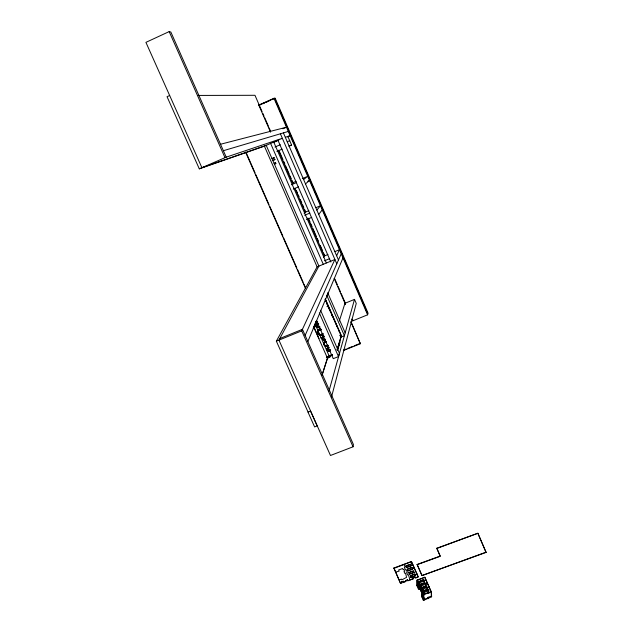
<?xml version="1.0" encoding="UTF-8"?>
<svg xmlns="http://www.w3.org/2000/svg" width="632" height="632" viewBox="0 0 632 632"><rect width="100%" height="100%" fill="white"/><g stroke="black" fill="none" stroke-linecap="round" stroke-linejoin="round"><path stroke-width="0.95" d="M411.005 577.561L410.326 575.681L414.861 574.038L415.54 575.562L411.005 577.561L410.326 575.681M410.452 564.416L405.918 565.719L406.589 567.599L411.132 565.948L410.452 564.416L405.918 566.067L406.589 567.599M409.536 574.243L408.857 572.363L409.536 574.243L414.071 572.6L413.399 570.72M414.545 577.245L412.87 577.853L413.162 578.865L407.853 580.784L407.569 579.773L406.171 580.279M407.853 580.784L407.569 579.773M408.059 570.917L407.387 569.045L408.059 570.917L412.601 569.274L411.93 567.394L408.296 568.713M405.76 581.543L405.468 580.532L405.76 581.543L403.777 582.262L403.485 581.243L401.502 581.961L401.786 582.981L400.554 583.423L393.87 568.01L411.511 561.587L418.187 576.7L415.674 577.964L415.382 577.3L412.87 578.209L413.162 578.865M403.777 582.262L403.485 581.243M403.974 564.329L405.08 567.196L404.377 567.457L405.499 569.969L406.202 569.716L407.316 572.237L406.613 572.489L407.727 575.002L408.43 574.749L409.955 580.026L413.162 578.509M401.786 582.981L401.502 581.961M400.554 583.423L393.87 568.01M399.076 579.726L401.573 579.173L401.865 579.836L406.581 577.364L405.531 573.161L404.836 573.422L404.006 571.549L404.701 571.288L403.872 569.416L403.169 569.677L402.655 568.508L398.634 569.969L399.155 571.138L395.672 572.063M266.198 145.297L318.915 266.112L278.933 340.119L330.473 455.49L353.043 446.792L353.422 444.517L302.428 329.312L279.802 338.515M351.842 319.081L352.632 320.882L367.603 314.823L367.974 312.943L275.181 98.268L273.972 98.3L258.757 105.062L270.543 132.159M343.342 350.555L360.351 343.737L351.013 321.641M313.251 328.19L316.277 320.977M314.009 327.629L316.695 321.206L314.768 327.092L313.567 327.613M352.632 320.882L352.877 319.918M331.516 396.943L356.258 303.431L354.505 299.394L344.977 303.289L339.305 321.056M316.427 320.392L333.269 358.668L338.491 356.582L339.423 353.241L320.55 310.233M328.988 391.066L354.505 299.394M337.741 349.828L339.542 343.587M337.725 348.659L339.771 341.62L340.032 342.228L337.212 350.096M340.909 336.121L340.261 333.909M337.132 349.78L341.225 335.805L325.172 299.102M337.219 349.97L341.43 335.79L325.354 299.031M327.289 358.257L329.722 357.278L330.236 355.152M330.307 355.397L329.722 357.278L315.147 324.2M322.004 375.313L327.676 357.538M322.154 374.895L327.826 357.033M314.744 327.123L316.988 321.735M316.711 321.206L314.546 326.539M307.847 341.549L342.978 257.888M305.137 335.434L341.217 253.803M276.358 341.169L301.709 330.868L334.905 259.476L317.106 266.87L276.358 341.169L308.06 412.064M336.635 255.755L339.439 249.711L335.015 251.552M323.552 257.548L324.398 255.976L327.937 254.499M318.726 214.414L322.225 209.895M316.861 210.108L320.432 205.748L315.992 207.636M304.15 213.474L305.335 212.162L308.89 210.653M305.493 183.873L309.514 180.499L307.737 181.258M303.613 179.535L307.705 176.32L302.365 178.619M276.002 163.38L274.438 164.178L275.694 163.633L275.37 162.89L274.114 163.435L275.686 162.653M275.204 159.351L272.819 160.473L274.651 159.683L273.83 157.803L272.005 158.6L274.399 157.502M169.66 95.503L167.038 96.696L199.301 168.839L226.224 157.155L170.838 32.035L169.171 31.6L145.921 42.36L201.908 167.693L266.222 145.344M259.428 105.023L274.58 98.284L367.792 313.883M262.762 103.79L264.532 103M266.309 102.218L268.971 101.033M273.403 99.058L275.181 98.268M282.899 128.77L285.577 127.601M199.301 168.839L264.397 146.15L282.346 138.29L224.96 157.581L169.171 31.6M273.056 142.658L278.309 140.359M287.449 136.844L290.127 135.675L285.316 137.294M274.96 147.035L280.213 144.744M276.863 151.411L282.149 149.152M289.006 146.166L291.581 145.036L287.86 136.433M292.577 182.83L296.139 181.297M291.392 184.789L296.629 182.537M293.28 189.118L298.509 186.867M304.663 215.283L309.885 213.063M306.528 219.573L311.758 217.361M289.116 146.071L291.581 145.036M324.477 260.811L329.691 258.638M315.621 326.594L317.248 325.93M320.622 337.938L323.055 336.951L321.901 334.336M341.201 336.975L344.408 335.687L326.665 295.097M343.46 350.096L346.146 349.022M347.932 348.303L352.403 346.518M354.189 345.799L360.445 343.295M328.885 356.006L332.298 354.639M328.972 356.195L332.377 354.829M326.357 357.364L332.535 354.892M326.444 357.554L331.737 355.437M327.344 357.949L329.651 357.025M310.62 411.061L307.989 412.111L314.618 426.932L317.177 425.936L310.557 411.108M287.212 141.686L289.725 140.739M436.791 548.244L477.903 533.25L486.079 552.4L421.939 575.586L417.128 564.455L440.212 556.065L436.791 548.244L440.228 556.302L417.128 564.692M436.807 548.473L477.903 533.25M393.855 568.358L411.511 561.587M411.661 563.831L412.198 563.641L412.72 564.818L412.183 565.016M411.709 563.942L412.159 563.776M412.364 564.329L412.633 564.85M406.597 567.252L411.132 565.601L410.46 564.068M407.387 569.393L411.93 567.394M413.604 568.231L414.039 568.073M413.652 568.342L414.173 568.152L413.652 566.975M408.067 570.57L412.601 568.926M409.765 572.039L412.491 571.052M408.857 572.718L413.399 571.075L414.071 572.6M409.536 573.888L414.071 572.244M410.326 576.036L414.861 574.038M411.005 577.206L415.54 575.562M401.494 582.317L403.485 581.606M405.468 580.887L407.561 580.129M403.777 581.906L405.76 581.187M418.187 576.7L415.674 577.964M421.939 575.586L486.04 552.171M422.184 596.403L421.892 595.747L422.595 595.494L422.887 596.15L422.539 592.887L420.801 588.613L420.106 588.866L421.836 593.132L421.923 597.058L423.401 600.4L431.624 596.798L431.443 592.176L424.862 577.245L416.686 580.2L416.741 585.351L418.534 589.395L419.237 589.143L419.285 587.017L418.471 585.161L419.166 584.908L420.809 588.977L420.114 589.229L419.293 587.373M424.862 577.245L417.389 580.302L423.977 595.218M420.636 580.713L423.353 579.734M423.811 579.702L419.308 581.322L419.988 584.237L424.467 582.625L424.428 581.211M419.316 581.677L423.819 580.05L424.483 581.566M425.692 579.836L425.928 580.484M417.792 583.044L418.479 582.435L417.381 579.947L417.444 585.098L419.237 589.143M419.34 582.751L423.811 581.14L423.772 579.726M425.47 580.524L425.921 580.366M419.174 585.272L418.661 584.118L417.965 584.371L418.471 585.524L419.166 584.908M416.741 585.351L417.444 585.098M422.587 583.818L424.846 583.004M420.754 584.608L425.257 582.988L425.921 585.919L421.449 587.531L420.762 584.624L425.273 583.344L425.936 584.853M417.989 586.425L418.692 586.172L418.661 584.118M420.793 586.046L425.265 584.434M419.285 587.017L419.988 586.765M418.502 587.586L419.996 587.12M419.988 588.021L420.683 587.412M422.247 589.34L426.719 587.728L426.671 586.298L422.208 587.886L422.903 590.817L427.374 589.214L427.327 587.776M428.812 587.065L428.298 585.896L428.844 587.049M420.359 588.85L421.086 590.501L421.781 589.893L422.871 592.374L421.836 593.132M420.967 590.817L421.67 590.572M420.975 591.181L421.678 590.928M424.072 590.865L426.782 589.893M424.072 590.936L427.256 589.869M423.661 591.528L428.172 589.909M428.156 589.553L428.812 592.484L424.349 594.088L423.693 592.611L428.164 591.007L428.117 589.569L428.836 591.418M421.868 594.436L422.571 594.183M422.16 595.091L422.855 594.838M423.021 595.905L423.717 595.652M421.923 597.058L422.626 596.806L422.595 595.494M423.045 597.003L423.748 596.75L424.064 598.449L423.772 597.793M427.825 597.398L431.34 596.142L431.166 591.884L423.693 594.57L423.811 599.492L427.848 598.046L427.825 597.398L428.117 598.054M423.796 598.836L424.088 599.492L423.385 599.744L423.401 600.4M223.373 150.708L288.303 131.44M220.513 144.254L286.47 127.206M258.757 105.062L260.1 104.975M198.1 95.432L254.973 95.29L262.059 111.588M313.717 327.068L327.479 358.202M426.268 584.015L426.11 583.613M327.052 306.394L327.186 306.852M340.316 335.971L340.103 335.268L340.277 335.884M301.709 330.868L353.043 446.792M426.853 582.609L427.319 583.668M314.388 328.127L319.002 338.594M428.322 589.135L428.938 590.525M431.34 596.142L431.624 596.798M417.128 564.455L421.931 575.341M423.811 581.14L424.467 582.625M426.719 587.728L427.374 589.214M428.164 591.007L428.812 592.484M428.962 593.432L428.662 592.421L426.181 593.677M427.848 598.046L428.141 598.709M411.511 561.935L418.187 577.056M412.072 563.681L412.317 564.226M413.526 567.015L414.086 568.184M422.879 589.751L422.216 588.25L426.719 586.63L427.374 587.776M420.312 586.583L419.585 585.279M411.93 567.749L412.601 569.274M414.868 574.393L415.54 575.918M418.692 586.172L419.206 587.333M422.626 596.806L424.104 600.147L424.088 599.492M319.318 312.919L338.491 356.582M246.322 153.031L255.067 172.915M255.857 174.724L268.971 204.547M269.769 206.356L282.875 236.186M283.673 237.988L296.787 267.818M297.577 269.627L303.139 282.275M303.937 284.084L305.525 287.702M245.548 152.067L305.438 288.287M316.569 322.217L317.722 324.848M318.828 327.352L319.982 329.967M316.158 322.375L316.932 324.137M424.87 577.601L431.459 592.539M426.971 582.57L427.485 583.731M325.132 299.347L337.543 327.708M338.317 329.477L339.487 332.14M326.894 303.85L328.055 306.512M328.83 308.282L329.991 310.944M331.547 314.483L332.321 316.261M262.841 113.397L264.026 116.114M264.816 117.931L268.355 126.076M269.145 127.885L270.33 130.603M279.383 151.427L282.931 159.58M283.713 161.389L284.898 164.107M285.68 165.916L289.227 174.061M290.017 175.878L291.194 178.595M291.984 180.404L293.161 183.122M296.313 190.358L297.498 193.076M298.28 194.893L299.07 196.702M300.255 199.42L301.827 203.038M302.617 204.847L303.795 207.565M304.585 209.374L305.762 212.091M308.519 218.427L310.099 222.053M310.881 223.862L312.066 226.58M312.856 228.389L316.395 236.542M317.185 238.351L318.362 241.069M320.337 245.595L322.699 251.023M323.481 252.84L324.666 255.557M334.905 279.091L337.267 284.526M338.057 286.336L340.419 291.771M341.201 293.58L345.538 303.542M278.396 150.219L292.924 183.628M294.891 188.146L305.493 212.526M307.855 217.945L324.35 255.865M334.17 278.443L345.562 304.632M273.806 142.224L326.317 262.92M350.91 322.043L360.351 343.737M270.536 143.251L323.189 264.129M264.397 146.15L317.106 266.87M327.668 292.735L345.19 332.859M283.405 132.894L338.476 260.005M280.395 133.786L336.785 263.82M277.93 140.185L330.852 262.019M273.972 98.3L367.603 314.823M477.934 533.471L486.079 552.4M426.292 586.291L422.532 587.562M425.873 584.497L425.921 585.919M424.309 592.642L424.349 594.088M423.653 591.165L423.693 592.611M422.863 589.38L422.903 590.817M423.069 598.046L423.092 599.089M330.331 350.096A1.643 1.588 19.4 0 1 327.645 349.773A1.643 1.588 19.4 0 1 328.861 347.45M330.149 350.626A1.896 1.841 19.4 0 1 327.289 349.701A1.896 1.841 19.4 0 1 328.869 347.252M330.339 350.792A2.109 2.046 19.4 0 1 327.21 350.112A2.109 2.046 19.4 0 1 328.308 347.213M330.26 349.899A1.43 1.383 19.4 0 1 327.842 349.859A1.43 1.383 19.4 0 1 328.901 347.766M327.763 345.23A2.117 2.046 20.1 0 1 324.263 344.503A2.117 2.046 20.1 0 1 326.373 341.746M327.945 345.404A2.37 2.291 20.1 0 1 324.113 344.772A2.37 2.291 20.1 0 1 325.978 341.493M328.237 345.364A2.583 2.504 20.1 0 1 324.011 344.946A2.583 2.504 20.1 0 1 325.843 341.248M327.581 345.143A1.896 1.841 20.1 0 1 324.437 344.456A1.896 1.841 20.1 0 1 326.396 342.007M325.267 339.368A1.643 1.596 20.7 0 1 322.755 338.673A1.643 1.596 20.7 0 1 324.042 336.493M325.33 339.676A1.904 1.841 20.7 0 1 322.47 338.752A1.904 1.841 20.7 0 1 324.042 336.295M325.591 339.708A2.117 2.054 20.7 0 1 322.336 338.878A2.117 2.054 20.7 0 1 323.932 336.042M325.259 339.163A1.43 1.39 20.7 0 1 323.015 338.902A1.43 1.39 20.7 0 1 323.789 336.848M323.434 333.759A3.294 3.2 21.7 0 1 319.437 335.15A3.294 3.2 21.7 0 1 317.343 331.46A3.294 3.2 21.7 0 1 320.708 328.956M322.573 333.412A2.37 2.307 21.7 0 1 319.492 334.202A2.37 2.307 21.7 0 1 318.37 331.247A2.37 2.307 21.7 0 1 321.253 329.967M317.493 321.664A2.378 2.315 23.3 0 1 316.261 322.32M317.311 321.483A2.117 2.062 23.3 0 1 316.221 322.075M317.714 321.767A2.591 2.52 23.3 0 1 316.411 322.549M317.13 321.388A1.904 1.857 23.3 0 1 316.142 321.917M319.571 326.712A1.651 1.604 22.4 0 1 317.169 326.088A1.651 1.604 22.4 0 1 318.078 323.853M319.381 327.1A1.904 1.849 22.4 0 1 316.853 325.993A1.904 1.849 22.4 0 1 318.054 323.6M319.911 327.084A2.117 2.062 22.4 0 1 316.672 326.215A2.117 2.062 22.4 0 1 318.275 323.379M322.778 333.467A2.583 2.512 21.7 0 1 319.444 334.352A2.583 2.512 21.7 0 1 318.173 331.16A2.583 2.512 21.7 0 1 321.269 329.699M322.81 334.21A3.081 2.986 21.7 0 1 317.706 333.103A3.081 2.986 21.7 0 1 320.874 329.13M329.643 351.029A2.109 2.046 19.4 0 1 327.1 349.686A2.109 2.046 19.4 0 1 328.245 347.142M319.982 326.957A2.117 2.062 22.4 0 1 316.743 326.175A2.117 2.062 22.4 0 1 318.22 323.292M317.422 321.988A2.591 2.52 23.3 0 1 316.49 322.438M327.976 345.301A2.37 2.291 20.1 0 1 327.202 345.815M323.979 343.073A2.37 2.291 20.1 0 1 326.017 341.391M325.03 339.747A1.896 1.841 20.7 0 1 323.537 339.724M323.205 339.534A1.896 1.841 20.7 0 1 323.355 336.398M321.838 334.786A3.073 2.986 21.7 0 1 321.246 334.952M317.746 333.009A3.073 2.986 21.7 0 1 317.588 332.416M317.556 331.808A3.073 2.986 21.7 0 1 317.643 331.215M318.18 330.133A3.073 2.986 21.7 0 1 320.29 329.019M316.758 322.091A2.378 2.307 23.3 0 1 316.3 322.225M317.153 321.34A1.904 1.857 23.3 0 1 316.166 321.87M330.275 349.844A1.43 1.383 19.4 0 1 327.858 349.804A1.43 1.383 19.4 0 1 328.917 347.711M340.277 335.213L340.664 336.113L340.277 335.213M416.583 573.603L417.104 574.78L416.583 573.603M317.225 325.757A1.43 1.39 22.4 0 0 319.429 326.586A1.43 1.39 22.4 0 1 317.248 325.701A1.43 1.39 22.4 0 1 318.765 323.987A1.43 1.39 22.4 0 0 317.225 325.757"/></g></svg>
